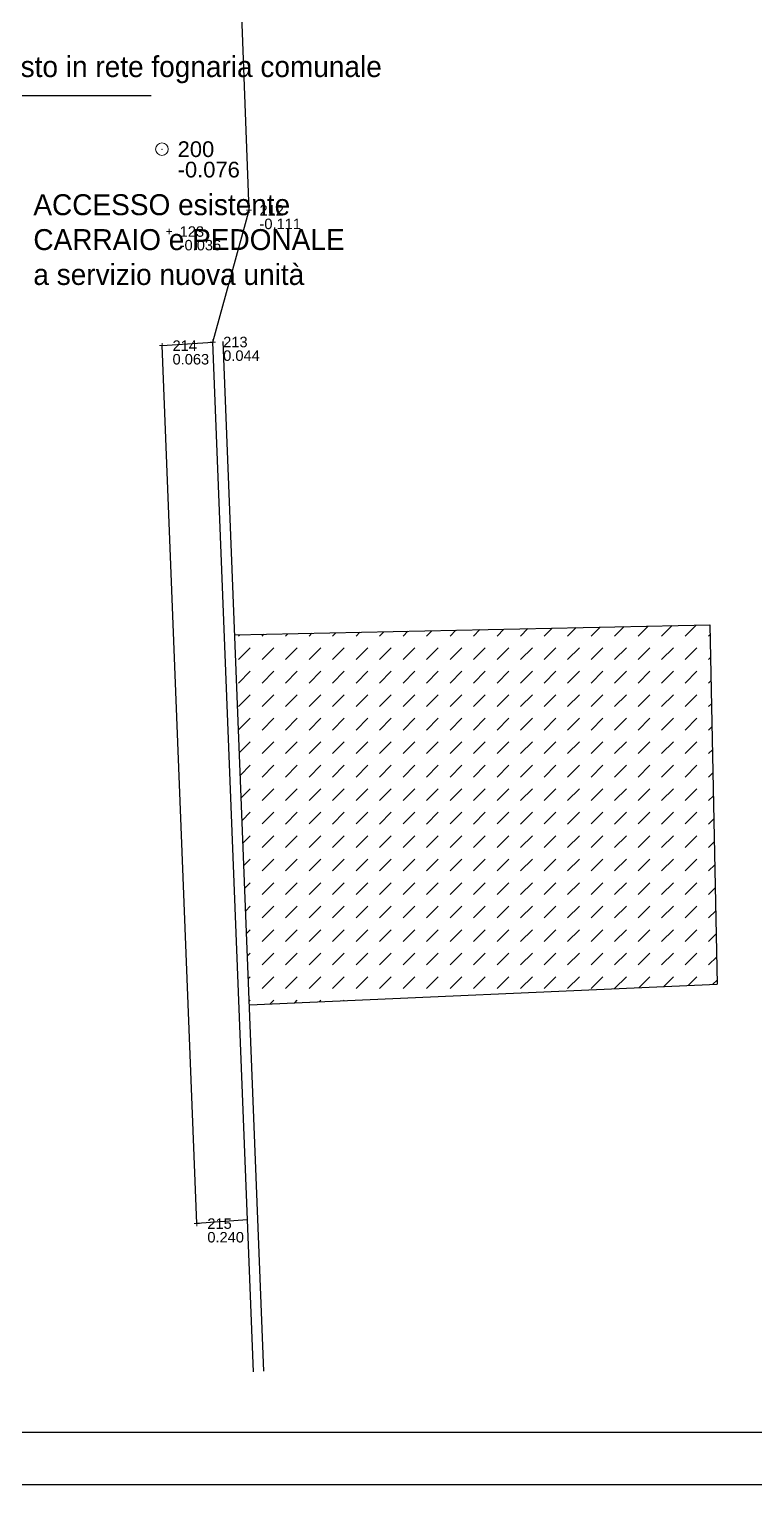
# Model space of a CAD drawing. Header units: millimetres. Extents: x 2622 to 2811, y 687 to 801.
# Drawn here: x 2671.93 to 2678.87, y 741.71 to 755.62 of the extents above; entities that cross this region are included whole.
import ezdxf

# ---------------------------------------------------------------- set-up
doc = ezdxf.new("R2010")
doc.units = ezdxf.units.MM
for name, color, linetype in [('Muri', 3, 'Continuous'), ('Retino', 8, 'Continuous'), ('Scritte', 2, 'Continuous'), ('Sottile', 5, 'Continuous'), ('Verde', 84, 'Continuous')]:
    doc.layers.add(name, color=color, linetype=linetype)
for name, color, linetype, lineweight in [('PT_TOPOG_CENTRO', 5, 'Continuous', 0), ('PT_TOPOG_NOME', 5, 'Continuous', 0), ('PT_TOPOG_QUOT', 10, 'Continuous', 0), ('PT_TOPOG_SIMB', 5, 'Continuous', 0), ('ST_TOPOG_CENTRO', 5, 'Continuous', 0), ('ST_TOPOG_NOME', 5, 'Continuous', 0), ('ST_TOPOG_QUOT', 10, 'Continuous', 0), ('ST_TOPOG_SIMB', 5, 'Continuous', 0)]:
    doc.layers.add(name, color=color, linetype=linetype, lineweight=lineweight)
doc.styles.get("Standard").update_dxf_attribs({"font": 'arial.ttf'})

# ---------------------------------------------------------------- blocks, each defined once
blk = doc.blocks.new('ST_TOPOG')
at = {"layer": 'ST_TOPOG_CENTRO', "linetype": 'Continuous'}
blk.add_point((0, 0), dxfattribs=at)
at = {"layer": 'ST_TOPOG_SIMB', "linetype": 'Continuous'}
blk.add_circle((0, 0), 0.12, dxfattribs=at)
at = {"layer": 'ST_TOPOG_NOME', "linetype": 'Continuous', "lineweight": 0}
blk.add_attdef('Nome', (0, 0), '', height=0.3, dxfattribs=at)
at = {"layer": 'ST_TOPOG_QUOT', "linetype": 'Continuous', "lineweight": 0}
blk.add_attdef('Quota', (0, 0), '', height=0.3, dxfattribs=at)
blk = doc.blocks.new('TPD_Standard')
at = {"layer": 'PT_TOPOG_CENTRO', "linetype": 'Continuous'}
blk.add_point((0, 0), dxfattribs=at)
at = {"layer": 'PT_TOPOG_SIMB', "linetype": 'Continuous'}
for p, q in [((0.05, 0), (-0.05, 0)), ((0, 0.05), (0, -0.05))]:
    blk.add_line(p, q, dxfattribs=at)
at = {"layer": 'PT_TOPOG_NOME', "linetype": 'Continuous', "lineweight": 0}
blk.add_attdef('Nome', (0, 0), '', height=0.2, dxfattribs=at)
at = {"layer": 'PT_TOPOG_QUOT', "linetype": 'Continuous', "lineweight": 0}
blk.add_attdef('Quota', (0, 0), '', height=0.2, dxfattribs=at)

msp = doc.modelspace()

# ---------------------------------------------------------------- hatches: boundary and pattern name
at = {"layer": 'Verde'}
h = msp.add_hatch(dxfattribs=at)
h.set_pattern_fill('DASH', color=140, scale=0.05, angle=45, style=0)
h.set_pattern_definition([(45, (1295.01577, 297.66502), (1e-17, 0.224506403), [0.15875, -0.15875])])
h.paths.add_polyline_path([(2678.5062, 746.4957), (2678.4362, 749.9286), (2673.899, 749.8323), (2674.039, 746.2979)])

# ---------------------------------------------------------------- linework, layer by layer
for p, q in [((2674.0348, 753.889), (2673.9281, 756.7604)), ((2673.6881, 752.6302), (2674.0348, 753.889)), ((2674.1777, 742.7956), (2673.7881, 752.6341)), ((2673.2045, 752.5955), (2673.6881, 752.6302)), ((2673.5368, 744.2069), (2673.2045, 752.5955)), ((2674.0778, 742.7916), (2673.6881, 752.6302)), ((2674.0204, 744.2415), (2673.5368, 744.2069)), ((2774.9717, 741.7106), (2622.4563, 741.7106))]:
    msp.add_line(p, q)
for points in [[(2673.899, 749.8323), (2678.4362, 749.9286)], [(2674.039, 746.2979), (2678.5062, 746.4957)]]:
    msp.add_lwpolyline(points)
at = {"layer": 'Muri'}
msp.add_line((2774.4717, 742.2106), (2622.9563, 742.2106), dxfattribs=at)
at = {"layer": 'Retino'}
msp.add_line((2678.4362, 749.9286), (2678.5062, 746.4957), dxfattribs=at)
at = {"layer": 'Sottile'}
msp.add_line((2673.1002, 754.9833), (2671.2579, 754.9833), dxfattribs=at)

# ---------------------------------------------------------------- block references
at = {"layer": 'PT_TOPOG_CENTRO', "linetype": 'Continuous'}
ref = msp.add_blockref('TPD_Standard', (2674.0348, 753.889), dxfattribs=dict(at, xscale=0.5, yscale=0.5, zscale=0.5))
ref.add_attrib('Nome', '212', (2674.1348, 753.839), dxfattribs={"layer": 'PT_TOPOG_NOME', "linetype": 'Continuous', "lineweight": 0, "height": 0.1})
ref.add_attrib('Quota', '-0.111', (2674.1348, 753.709), dxfattribs={"layer": 'PT_TOPOG_QUOT', "linetype": 'Continuous', "lineweight": 0, "height": 0.1})
ref = msp.add_blockref('TPD_Standard', (2673.2725, 753.6858), dxfattribs=dict(at, xscale=0.5, yscale=0.5, zscale=0.5))
ref.add_attrib('Nome', '123', (2673.3725, 753.6358), dxfattribs={"layer": 'PT_TOPOG_NOME', "linetype": 'Continuous', "lineweight": 0, "height": 0.1})
ref.add_attrib('Quota', '-0.036', (2673.3725, 753.5058), dxfattribs={"layer": 'PT_TOPOG_QUOT', "linetype": 'Continuous', "lineweight": 0, "height": 0.1})
ref = msp.add_blockref('TPD_Standard', (2673.2045, 752.5955), dxfattribs=dict(at, xscale=0.5, yscale=0.5, zscale=0.5))
ref.add_attrib('Nome', '214', (2673.3045, 752.5455), dxfattribs={"layer": 'PT_TOPOG_NOME', "linetype": 'Continuous', "lineweight": 0, "height": 0.1})
ref.add_attrib('Quota', '0.063', (2673.3045, 752.4155), dxfattribs={"layer": 'PT_TOPOG_QUOT', "linetype": 'Continuous', "lineweight": 0, "height": 0.1})
ref = msp.add_blockref('TPD_Standard', (2673.6881, 752.6302), dxfattribs=dict(at, xscale=0.5, yscale=0.5, zscale=0.5))
ref.add_attrib('Nome', '213', (2673.7881, 752.5802), dxfattribs={"layer": 'PT_TOPOG_NOME', "linetype": 'Continuous', "lineweight": 0, "height": 0.1})
ref.add_attrib('Quota', '0.044', (2673.7881, 752.4502), dxfattribs={"layer": 'PT_TOPOG_QUOT', "linetype": 'Continuous', "lineweight": 0, "height": 0.1})
ref = msp.add_blockref('TPD_Standard', (2673.5368, 744.2069), dxfattribs=dict(at, xscale=0.5, yscale=0.5, zscale=0.5))
ref.add_attrib('Nome', '215', (2673.6368, 744.1569), dxfattribs={"layer": 'PT_TOPOG_NOME', "linetype": 'Continuous', "lineweight": 0, "height": 0.1})
ref.add_attrib('Quota', '0.240', (2673.6368, 744.0269), dxfattribs={"layer": 'PT_TOPOG_QUOT', "linetype": 'Continuous', "lineweight": 0, "height": 0.1})
at = {"layer": 'ST_TOPOG_CENTRO', "linetype": 'Continuous'}
ref = msp.add_blockref('ST_TOPOG', (2673.203, 754.4727), dxfattribs=dict(at, xscale=0.5, yscale=0.5, zscale=0.5))
ref.add_attrib('Nome', '200', (2673.353, 754.3977), dxfattribs={"layer": 'ST_TOPOG_NOME', "linetype": 'Continuous', "lineweight": 0, "height": 0.15})
ref.add_attrib('Quota', '-0.076', (2673.353, 754.2027), dxfattribs={"layer": 'ST_TOPOG_QUOT', "linetype": 'Continuous', "lineweight": 0, "height": 0.15})

# ---------------------------------------------------------------- texts
at = {"layer": 'Scritte', "char_height": 0.2, "width": 15.7, "attachment_point": 1}
for s, insert in [('{\\fComic Sans MS|b0|i0|c0|p66;innesto in rete fognaria comunale}', (2671.3482, 755.3619)), ('{\\fComic Sans MS|b0|i0|c0|p66;ACCESSO esistente\\PCARRAIO e PEDONALE\\Pa servizio nuova unità}', (2671.9752, 754.0422))]:
    msp.add_mtext(s, dxfattribs=dict(at, insert=insert))

doc.saveas('drawing.dxf')
